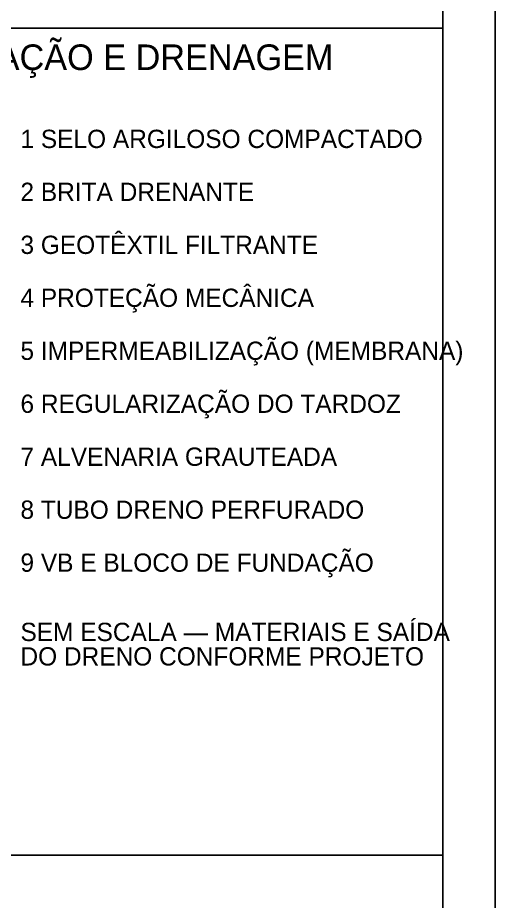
# Model space of a CAD drawing. Header units: millimetres. Extents: x 0 to 3648, y 0 to 594.
# Drawn here: x 2591.8 to 2683, y 297 to 465.8 of the extents above; entities that cross this region are included whole.
import ezdxf

# ---------------------------------------------------------------- set-up
doc = ezdxf.new("R2010")
doc.units = ezdxf.units.MM
for name, color, linetype in [('FORMAS', 7, 'CONTINUOUS'), ('MOLDURA', 7, 'CONTINUOUS'), ('TEXTOS', 2, 'CONTINUOUS')]:
    doc.layers.add(name, color=color, linetype=linetype)

msp = doc.modelspace()

# ---------------------------------------------------------------- linework, layer by layer
at = {"layer": 'FORMAS'}
for p, q in [((2493, 463.8), (2673, 463.8)), ((2673, 463.8), (2673, 305.80001)), ((2673, 305.80001), (2493, 305.80001))]:
    msp.add_line(p, q, dxfattribs=at)
at = {"layer": 'MOLDURA'}
for p, q in [((2683, 594), (2683, -0.00003)), ((2673, 584), (2673, 9.99997))]:
    msp.add_line(p, q, dxfattribs=at)

# ---------------------------------------------------------------- texts
at = {"layer": 'TEXTOS'}
for s, height, p in [('DETALHE — IMPERMEABILIZAÇÃO E DRENAGEM', 4.88827, (2497.00003, 455.80001)), ('1', 3.49162, (2592.34044, 440.9027)), ('SELO ARGILOSO COMPACTADO', 3.49162, (2596.23242, 440.9027)), ('2', 3.49162, (2592.34044, 430.78379)), ('BRITA DRENANTE', 3.49162, (2596.23242, 430.78379)), ('3', 3.49162, (2592.34044, 420.66487)), ('GEOTÊXTIL FILTRANTE', 3.49162, (2596.23242, 420.66487)), ('4', 3.49162, (2592.34044, 410.54594)), ('PROTEÇÃO MECÂNICA', 3.49162, (2596.23242, 410.54594)), ('5', 3.49162, (2592.34044, 400.42703)), ('IMPERMEABILIZAÇÃO (MEMBRANA)', 3.49162, (2596.23242, 400.42703)), ('6', 3.49162, (2592.34044, 390.30811)), ('REGULARIZAÇÃO DO TARDOZ', 3.49162, (2596.23242, 390.30811)), ('7', 3.49162, (2592.34044, 380.18918)), ('ALVENARIA GRAUTEADA', 3.49162, (2596.23242, 380.18918)), ('8', 3.49162, (2592.34044, 370.07027)), ('TUBO DRENO PERFURADO', 3.49162, (2596.23242, 370.07027)), ('9', 3.49162, (2592.34044, 359.95135)), ('VB E BLOCO DE FUNDAÇÃO', 3.49162, (2596.23242, 359.95135)), ('SEM ESCALA — MATERIAIS E SAÍDA', 3.49162, (2592.34044, 346.71891)), ('DO DRENO CONFORME PROJETO', 3.49162, (2592.34044, 342.04864))]:
    msp.add_text(s, height=height, dxfattribs=at).set_placement(p)

doc.saveas('drawing.dxf')
